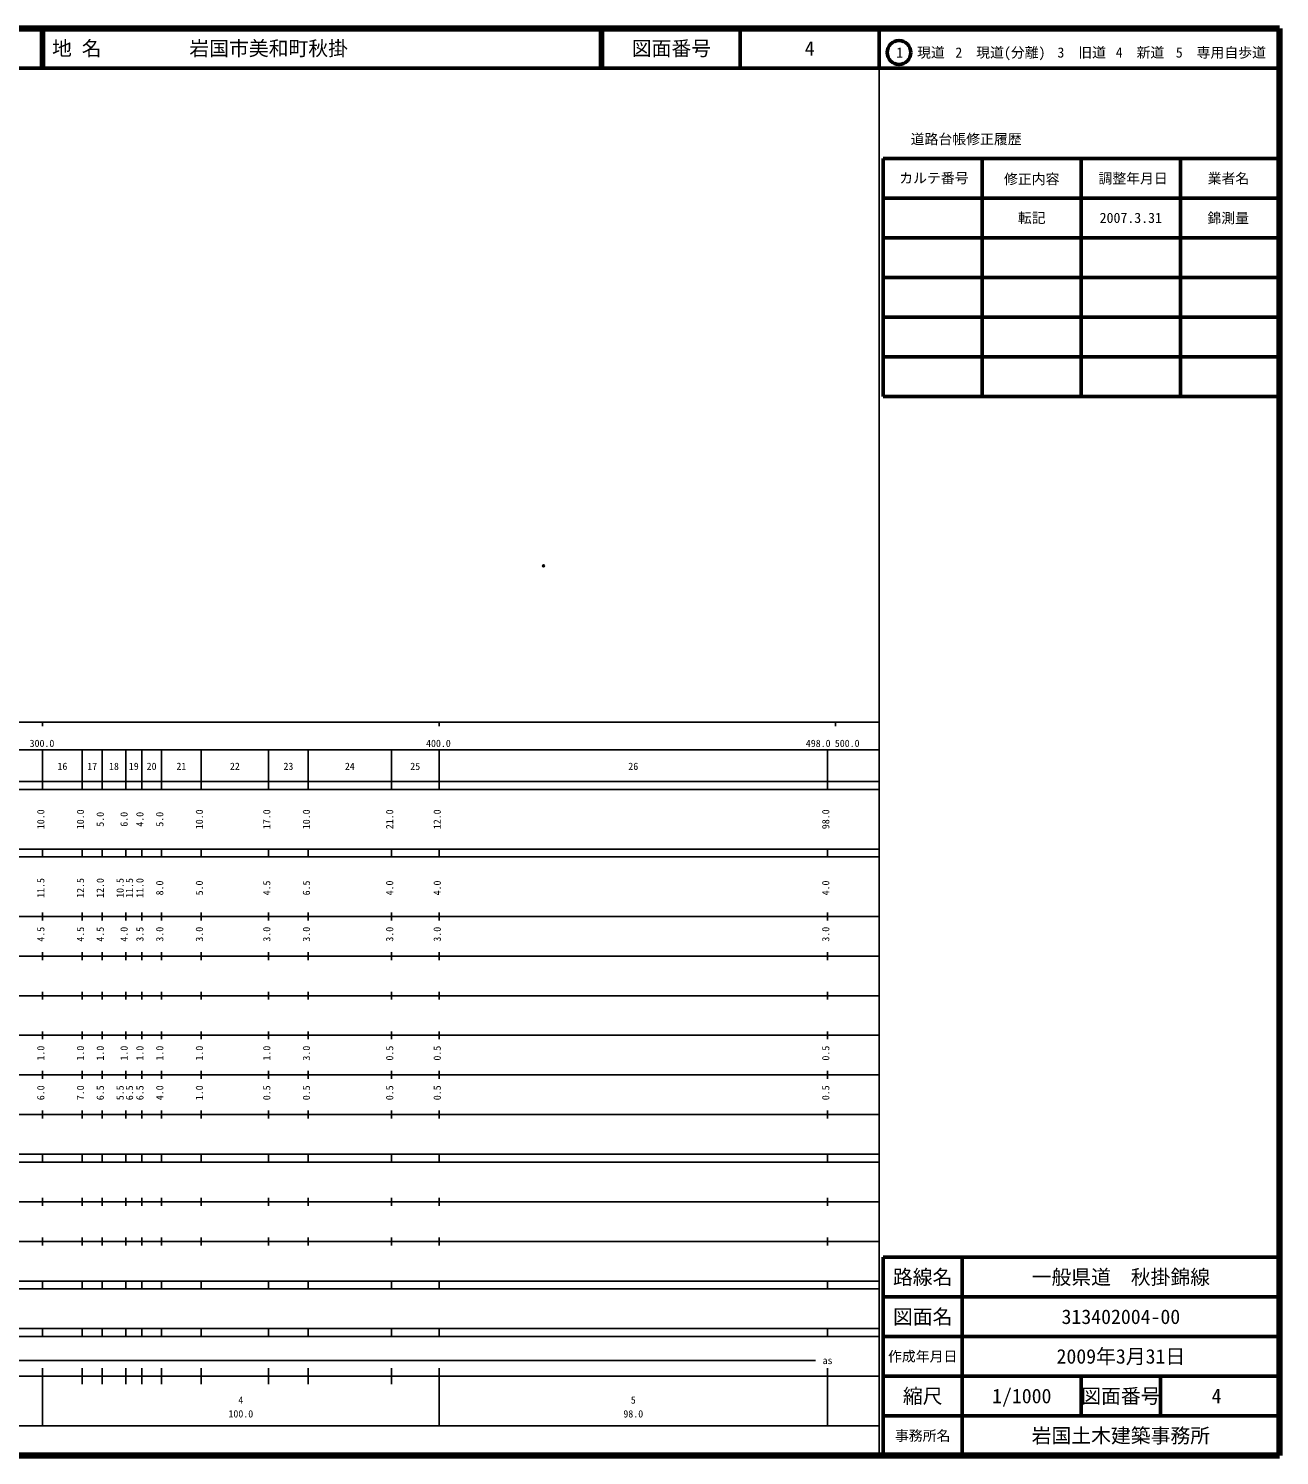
# Model space of a CAD drawing. Units: millimetres on the paper. Extents: x 40 to 680, y 20 to 380.
# Drawn here: x 364.5 to 680, y 20 to 380 of the extents above; entities that cross this region are included whole.
import ezdxf
from ezdxf.enums import TextEntityAlignment as Align

# ---------------------------------------------------------------- set-up
doc = ezdxf.new("R2010")
doc.units = ezdxf.units.MM
doc.header["$PDMODE"] = 32
doc.header["$PDSIZE"] = 0.5
doc.layers.add('M-OTRS', color=6, linetype='Continuous')
doc.layers.add('M-TTL-TXT', color=7, linetype='Continuous')
for name, color, linetype, lineweight in [('M-TTL', 2, 'Continuous', 140), ('M-TTL-BAND', 7, 'Continuous', 25), ('M-TTL-FRAM', 2, 'Continuous', 50), ('M-TTL-LINE', 7, 'Continuous', 50)]:
    doc.layers.add(name, color=color, linetype=linetype, lineweight=lineweight)
doc.styles.add('ＭＳ ゴシック', font='')
doc.styles.get('ＭＳ ゴシック').set_extended_font_data('MS Gothic')

msp = doc.modelspace()

# ---------------------------------------------------------------- linework, layer by layer
at = {"layer": 'M-OTRS'}
msp.add_point((494.381, 244.417), dxfattribs=at)
at = {"layer": 'M-TTL'}
for p, q in [((680, 380), (40, 380)), ((680, 20), (680, 380)), ((40, 20), (680, 20))]:
    msp.add_line(p, q, dxfattribs=at)
at = {"layer": 'M-TTL-BAND'}
for p, q in [((579, 20), (579, 370)), ((40, 205), (579, 205)), ((368, 205), (368, 204)), ((468, 205), (468, 204)), ((568, 205), (568, 204)), ((68, 198), (579, 198)), ((368, 188), (368, 198)), ((378, 188), (378, 198)), ((383, 188), (383, 198)), ((389, 188), (389, 198)), ((393, 188), (393, 198)), ((398, 188), (398, 198)), ((408, 188), (408, 198)), ((425, 188), (425, 198)), ((435, 188), (435, 198)), ((456, 188), (456, 198)), ((468, 188), (468, 198)), ((566, 188), (566, 198)), ((40, 190), (579, 190)), ((40, 188), (579, 188)), ((40, 173), (579, 173)), ((368, 171), (368, 173)), ((378, 171), (378, 173)), ((383, 171), (383, 173)), ((389, 171), (389, 173)), ((393, 171), (393, 173)), ((398, 171), (398, 173)), ((408, 171), (408, 173)), ((425, 171), (425, 173)), ((435, 171), (435, 173)), ((456, 171), (456, 173)), ((468, 171), (468, 173)), ((566, 171), (566, 173)), ((40, 171), (579, 171)), ((40, 156), (579, 156)), ((368, 155), (368, 157)), ((378, 155), (378, 157)), ((383, 155), (383, 157)), ((389, 155), (389, 157)), ((393, 155), (393, 157)), ((398, 155), (398, 157)), ((408, 155), (408, 157)), ((425, 155), (425, 157)), ((435, 155), (435, 157)), ((456, 155), (456, 157)), ((468, 155), (468, 157)), ((566, 155), (566, 157)), ((46, 146), (579, 146)), ((368, 145), (368, 147)), ((378, 145), (378, 147)), ((383, 145), (383, 147)), ((389, 145), (389, 147)), ((393, 145), (393, 147)), ((398, 145), (398, 147)), ((408, 145), (408, 147)), ((425, 145), (425, 147)), ((435, 145), (435, 147)), ((456, 145), (456, 147)), ((468, 145), (468, 147)), ((566, 145), (566, 147)), ((368, 135), (368, 137)), ((378, 135), (378, 137)), ((383, 135), (383, 137)), ((389, 135), (389, 137)), ((393, 135), (393, 137)), ((398, 135), (398, 137)), ((408, 135), (408, 137)), ((425, 135), (425, 137)), ((435, 135), (435, 137)), ((456, 135), (456, 137)), ((468, 135), (468, 137)), ((566, 135), (566, 137)), ((52, 136), (579, 136)), ((46, 126), (579, 126)), ((368, 125), (368, 127)), ((378, 125), (378, 127)), ((383, 125), (383, 127)), ((389, 125), (389, 127)), ((393, 125), (393, 127)), ((398, 125), (398, 127)), ((408, 125), (408, 127)), ((425, 125), (425, 127)), ((435, 125), (435, 127)), ((456, 125), (456, 127)), ((468, 125), (468, 127)), ((566, 125), (566, 127)), ((52, 116), (579, 116)), ((368, 115), (368, 117)), ((378, 115), (378, 117)), ((383, 115), (383, 117)), ((389, 115), (389, 117)), ((393, 115), (393, 117)), ((398, 115), (398, 117)), ((408, 115), (408, 117)), ((425, 115), (425, 117)), ((435, 115), (435, 117)), ((456, 115), (456, 117)), ((468, 115), (468, 117)), ((566, 115), (566, 117)), ((46, 106), (579, 106)), ((368, 105), (368, 107)), ((378, 105), (378, 107)), ((383, 105), (383, 107)), ((389, 105), (389, 107)), ((393, 105), (393, 107)), ((398, 105), (398, 107)), ((408, 105), (408, 107)), ((425, 105), (425, 107)), ((435, 105), (435, 107)), ((456, 105), (456, 107)), ((468, 105), (468, 107)), ((566, 105), (566, 107)), ((40, 96), (579, 96)), ((40, 94), (579, 94)), ((368, 94), (368, 96)), ((378, 94), (378, 96)), ((383, 94), (383, 96)), ((389, 94), (389, 96)), ((393, 94), (393, 96)), ((398, 94), (398, 96)), ((408, 94), (408, 96)), ((425, 94), (425, 96)), ((435, 94), (435, 96)), ((456, 94), (456, 96)), ((468, 94), (468, 96)), ((566, 94), (566, 96)), ((49, 84), (579, 84)), ((368, 83), (368, 85)), ((378, 83), (378, 85)), ((383, 83), (383, 85)), ((389, 83), (389, 85)), ((393, 83), (393, 85)), ((398, 83), (398, 85)), ((408, 83), (408, 85)), ((425, 83), (425, 85)), ((435, 83), (435, 85)), ((456, 83), (456, 85)), ((468, 83), (468, 85)), ((566, 83), (566, 85)), ((40, 74), (579, 74)), ((368, 73), (368, 75)), ((378, 73), (378, 75)), ((383, 73), (383, 75)), ((389, 73), (389, 75)), ((393, 73), (393, 75)), ((398, 73), (398, 75)), ((408, 73), (408, 75)), ((425, 73), (425, 75)), ((435, 73), (435, 75)), ((456, 73), (456, 75)), ((468, 73), (468, 75)), ((566, 73), (566, 75)), ((40, 64), (579, 64)), ((40, 62), (579, 62)), ((368, 62), (368, 64)), ((378, 62), (378, 64)), ((383, 62), (383, 64)), ((389, 62), (389, 64)), ((393, 62), (393, 64)), ((398, 62), (398, 64)), ((408, 62), (408, 64)), ((425, 62), (425, 64)), ((435, 62), (435, 64)), ((456, 62), (456, 64)), ((468, 62), (468, 64)), ((566, 62), (566, 64)), ((40, 52), (579, 52)), ((368, 50), (368, 52)), ((378, 50), (378, 52)), ((383, 50), (383, 52)), ((389, 50), (389, 52)), ((393, 50), (393, 52)), ((398, 50), (398, 52)), ((408, 50), (408, 52)), ((425, 50), (425, 52)), ((435, 50), (435, 52)), ((456, 50), (456, 52)), ((468, 50), (468, 52)), ((566, 50), (566, 52)), ((40, 50), (579, 50)), ((71, 44), (563, 44)), ((40, 40), (579, 40)), ((368, 27.5), (368, 42)), ((378, 38), (378, 42)), ((383, 38), (383, 42)), ((389, 38), (389, 42)), ((393, 38), (393, 42)), ((398, 38), (398, 42)), ((408, 38), (408, 42)), ((425, 38), (425, 42)), ((435, 38), (435, 42)), ((456, 38), (456, 42)), ((468, 27.5), (468, 42)), ((566, 27.5), (566, 42)), ((68, 27.5), (579, 27.5))]:
    msp.add_line(p, q, dxfattribs=at)
at = {"layer": 'M-TTL-FRAM'}
for p, q in [((580, 347.197), (580, 287.197)), ((580, 347.197), (680, 347.197)), ((580, 287.197), (680, 287.197)), ((680, 70), (580, 70)), ((580, 70), (580, 20))]:
    msp.add_line(p, q, dxfattribs=at)
at = {"layer": 'M-TTL-LINE'}
for p, q in [((367.75, 380), (367.75, 370)), ((368.25, 380), (368.25, 370)), ((508.747, 380), (508.747, 370)), ((509.247, 380), (509.247, 370)), ((543.997, 380), (543.997, 370)), ((579, 380), (579, 370)), ((40, 370), (680, 370)), ((605, 347.197), (605, 287.197)), ((630, 347.197), (630, 287.197)), ((655, 347.197), (655, 287.197)), ((580, 337.197), (680, 337.197)), ((580, 327.197), (680, 327.197)), ((580, 317.197), (680, 317.197)), ((580, 307.197), (680, 307.197)), ((580, 297.197), (680, 297.197)), ((600, 70), (600, 20)), ((680, 60), (580, 60)), ((680, 50), (580, 50)), ((680, 40), (580, 40)), ((630, 40), (630, 30)), ((650, 40), (650, 30)), ((680, 30), (580, 30))]:
    msp.add_line(p, q, dxfattribs=at)
msp.add_circle((584.031, 373.958), 3, dxfattribs=at)

# ---------------------------------------------------------------- texts
at = {"layer": 'M-TTL-BAND', "style": 'ＭＳ ゴシック'}
for s, p in [('300.0', (367.844, 198.195)), ('400.0', (467.844, 198.195)), ('498.0', (563.645, 198.195)), ('500.0', (570.959, 198.195)), ('16', (373, 192.405)), ('17', (380.5, 192.405)), ('18', (386, 192.405)), ('19', (391, 192.405)), ('20', (395.5, 192.405)), ('21', (403, 192.405)), ('22', (416.5, 192.405)), ('23', (430, 192.405)), ('24', (445.5, 192.405)), ('25', (462, 192.405)), ('26', (517, 192.405)), ('as', (566, 42.5)), ('4', (418, 32.523)), ('5', (517, 32.523)), ('100.0', (418, 29.033)), ('98.0', (517, 29.033))]:
    msp.add_text(s, height=1.833, dxfattribs=at).set_placement(p, align=Align.BOTTOM_CENTER)
for s, p in [('10.0', (369, 180.5)), ('10.0', (379, 180.5)), ('5.0', (384, 180.5)), ('6.0', (390, 180.5)), ('4.0', (394, 180.5)), ('5.0', (399, 180.5)), ('10.0', (409, 180.5)), ('17.0', (426, 180.5)), ('10.0', (436, 180.5)), ('21.0', (457, 180.5)), ('12.0', (469, 180.5)), ('98.0', (567, 180.5)), ('11.5', (369, 163.174)), ('12.5', (379, 163.174)), ('12.0', (384, 163.174)), ('10.5', (389, 163.174)), ('11.5', (391.37, 163.174)), ('11.0', (394, 163.174)), ('8.0', (399, 163.174)), ('5.0', (409, 163.174)), ('4.5', (426, 163.174)), ('6.5', (436, 163.174)), ('4.0', (457, 163.174)), ('4.0', (469, 163.174)), ('4.0', (567, 163.174)), ('4.5', (369, 151.5)), ('4.5', (379, 151.5)), ('4.5', (384, 151.5)), ('4.0', (390, 151.5)), ('3.5', (394, 151.5)), ('3.0', (399, 151.5)), ('3.0', (409, 151.5)), ('3.0', (426, 151.5)), ('3.0', (436, 151.5)), ('3.0', (457, 151.5)), ('3.0', (469, 151.5)), ('3.0', (567, 151.5)), ('1.0', (369, 121.5)), ('1.0', (379, 121.5)), ('1.0', (384, 121.5)), ('1.0', (390, 121.5)), ('1.0', (394, 121.5)), ('1.0', (399, 121.5)), ('1.0', (409, 121.5)), ('1.0', (426, 121.5)), ('3.0', (436, 121.5)), ('0.5', (457, 121.5)), ('0.5', (469, 121.5)), ('0.5', (567, 121.5)), ('6.0', (369, 111.5)), ('7.0', (379, 111.5)), ('6.5', (384, 111.5)), ('5.5', (389, 111.5)), ('6.5', (391.37, 111.5)), ('6.5', (394, 111.5)), ('4.0', (399, 111.5)), ('1.0', (409, 111.5)), ('0.5', (426, 111.5)), ('0.5', (436, 111.5)), ('0.5', (457, 111.5)), ('0.5', (469, 111.5)), ('0.5', (567, 111.5))]:
    msp.add_text(s, height=1.833, rotation=90, dxfattribs=at).set_placement(p, align=Align.BOTTOM_CENTER)
at = {"layer": 'M-TTL-TXT', "style": 'ＭＳ ゴシック'}
for s, p in [('地 名', (370.38, 375)), ('岩国市美和町秋掛', (405.024, 375))]:
    msp.add_text(s, height=3.666, dxfattribs=at).set_placement(p, align=Align.MIDDLE_LEFT)
for s, height, p in [('図面番号', 3.666, (526.622, 375)), ('4', 3.666, (561.497, 375)), ('1\u3000現道', 2.566, (589.448, 373.958)), ('2\u3000現道(分離)', 2.566, (609.619, 373.958)), ('3\u3000旧道', 2.566, (630.121, 373.958)), ('4\u3000新道', 2.566, (644.824, 373.958)), ('5\u3000専用自歩道', 2.566, (665.228, 373.958)), ('道路台帳修正履歴', 2.566, (600.968, 352.113)), ('カルテ番号', 2.566, (592.839, 342.277)), ('修正内容', 2.566, (617.509, 342.023)), ('調整年月日', 2.566, (643.089, 342.197)), ('業者名', 2.566, (667.134, 342.197)), ('転記', 2.566, (617.5, 332.245)), ('2007.3.31', 2.566, (642.5, 332.245)), ('錦測量', 2.566, (667.077, 332.189)), ('路線名', 3.666, (590, 65)), ('路線名', 3.666, (590, 65)), ('一般県道\u3000秋掛錦線', 3.666, (640, 65)), ('図面名', 3.666, (590, 55)), ('図面名', 3.666, (590, 55)), ('313402004-00', 3.666, (640, 55)), ('2009年3月31日', 3.666, (640, 45)), ('作成年月日', 2.566, (590, 45)), ('作成年月日', 2.566, (590, 45)), ('縮尺', 3.666, (590, 35)), ('縮尺', 3.666, (590, 35)), ('1/1000', 3.666, (615, 35)), ('図面番号', 3.666, (640, 35)), ('図面番号', 3.666, (640, 35)), ('4', 3.666, (664.125, 35)), ('事務所名', 2.566, (590, 25)), ('事務所名', 2.566, (590, 25)), ('岩国土木建築事務所', 3.666, (640, 25))]:
    msp.add_text(s, height=height, dxfattribs=at).set_placement(p, align=Align.MIDDLE_CENTER)

doc.saveas('drawing.dxf')
